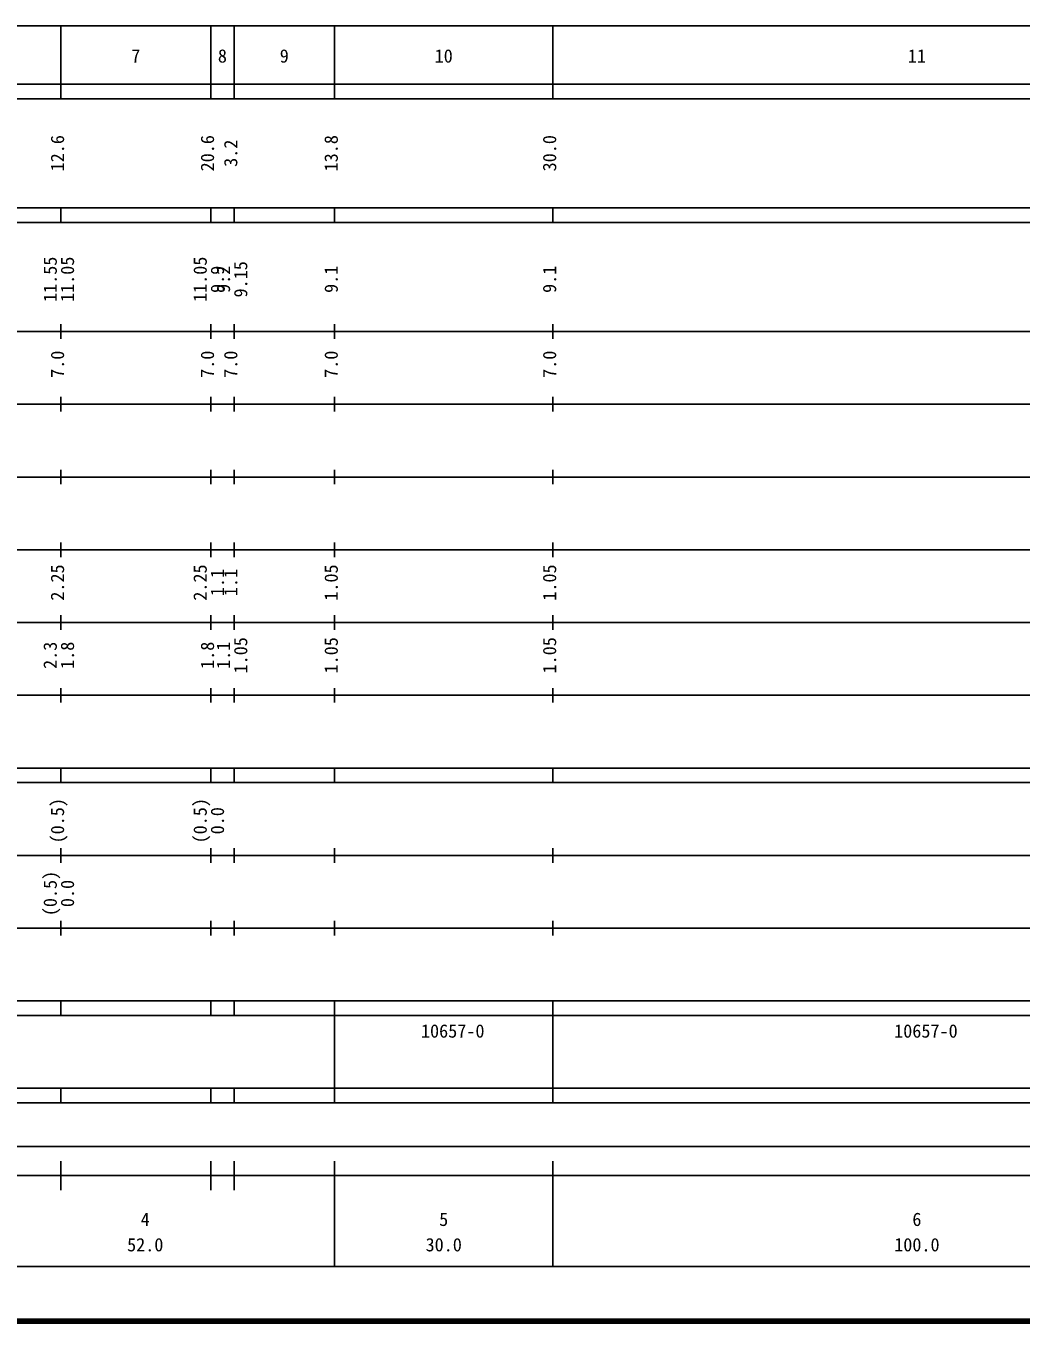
# Model space of a CAD drawing. Units: millimetres on the paper, enlarged 1000 times. Extents: x -376014994 to 680000, y -960703782 to 380000.
# Drawn here: x 295608 to 432314, y 20000 to 198000 of the extents above; entities that cross this region are included whole.
import ezdxf
from ezdxf.enums import TextEntityAlignment as Align

# ---------------------------------------------------------------- set-up
doc = ezdxf.new("R2010")
doc.units = ezdxf.units.MM
doc.header["$LTSCALE"] = 1000
doc.layers.add('M-TTL', color=2, linetype='Continuous', lineweight=140)
doc.layers.add('M-TTL-BAND', color=7, linetype='Continuous', lineweight=25)
doc.styles.add('ＭＳ ゴシック', font='')
doc.styles.get('ＭＳ ゴシック').set_extended_font_data('MS Gothic')

msp = doc.modelspace()

# ---------------------------------------------------------------- linework, layer by layer
at = {"layer": 'M-TTL'}
msp.add_line((40000, 20000), (680000, 20000), dxfattribs=at)
at = {"layer": 'M-TTL-BAND'}
for p, q in [((68000, 198000), (579000, 198000)), ((300400, 188000), (300400, 198000)), ((321000, 188000), (321000, 198000)), ((324200, 188000), (324200, 198000)), ((338000, 188000), (338000, 198000)), ((368000, 188000), (368000, 198000)), ((40000, 190000), (579000, 190000)), ((40000, 188000), (579000, 188000)), ((40000, 173000), (579000, 173000)), ((300400, 171000), (300400, 173000)), ((321000, 171000), (321000, 173000)), ((324200, 171000), (324200, 173000)), ((338000, 171000), (338000, 173000)), ((368000, 171000), (368000, 173000)), ((40000, 171000), (579000, 171000)), ((300400, 155000), (300400, 157000)), ((321000, 155000), (321000, 157000)), ((324200, 155000), (324200, 157000)), ((338000, 155000), (338000, 157000)), ((368000, 155000), (368000, 157000)), ((40000, 156000), (579000, 156000)), ((46000, 146000), (579000, 146000)), ((300400, 145000), (300400, 147000)), ((321000, 145000), (321000, 147000)), ((324200, 145000), (324200, 147000)), ((338000, 145000), (338000, 147000)), ((368000, 145000), (368000, 147000)), ((52000, 136000), (579000, 136000)), ((300400, 135000), (300400, 137000)), ((321000, 135000), (321000, 137000)), ((324200, 135000), (324200, 137000)), ((338000, 135000), (338000, 137000)), ((368000, 135000), (368000, 137000)), ((300400, 125000), (300400, 127000)), ((321000, 125000), (321000, 127000)), ((324200, 125000), (324200, 127000)), ((338000, 125000), (338000, 127000)), ((368000, 125000), (368000, 127000)), ((46000, 126000), (579000, 126000)), ((52000, 116000), (579000, 116000)), ((300400, 115000), (300400, 117000)), ((321000, 115000), (321000, 117000)), ((324200, 115000), (324200, 117000)), ((338000, 115000), (338000, 117000)), ((368000, 115000), (368000, 117000)), ((300400, 105000), (300400, 107000)), ((321000, 105000), (321000, 107000)), ((324200, 105000), (324200, 107000)), ((338000, 105000), (338000, 107000)), ((368000, 105000), (368000, 107000)), ((46000, 106000), (579000, 106000)), ((40000, 96000), (579000, 96000)), ((300400, 94000), (300400, 96000)), ((321000, 94000), (321000, 96000)), ((324200, 94000), (324200, 96000)), ((338000, 94000), (338000, 96000)), ((368000, 94000), (368000, 96000)), ((40000, 94000), (579000, 94000)), ((49000, 84000), (579000, 84000)), ((300400, 83000), (300400, 85000)), ((321000, 83000), (321000, 85000)), ((324200, 83000), (324200, 85000)), ((338000, 83000), (338000, 85000)), ((368000, 83000), (368000, 85000)), ((300400, 73000), (300400, 75000)), ((321000, 73000), (321000, 75000)), ((324200, 73000), (324200, 75000)), ((338000, 73000), (338000, 75000)), ((368000, 73000), (368000, 75000)), ((40000, 74000), (579000, 74000)), ((40000, 64000), (579000, 64000)), ((300400, 62000), (300400, 64000)), ((321000, 62000), (321000, 64000)), ((324200, 62000), (324200, 64000)), ((338000, 62000), (338000, 64000)), ((368000, 62000), (368000, 64000)), ((40000, 62000), (579000, 62000)), ((338000, 52000), (338000, 62000)), ((368000, 52000), (368000, 62000)), ((368000, 52000), (368000, 62000)), ((40000, 52000), (579000, 52000)), ((300400, 50000), (300400, 52000)), ((321000, 50000), (321000, 52000)), ((324200, 50000), (324200, 52000)), ((338000, 50000), (338000, 52000)), ((368000, 50000), (368000, 52000)), ((40000, 50000), (579000, 50000)), ((293500, 44000), (565000, 44000)), ((300400, 38000), (300400, 42000)), ((321000, 38000), (321000, 42000)), ((324200, 38000), (324200, 42000)), ((338000, 27500), (338000, 42000)), ((368000, 27500), (368000, 42000)), ((40000, 40000), (579000, 40000)), ((68000, 27500), (579000, 27500))]:
    msp.add_line(p, q, dxfattribs=at)

# ---------------------------------------------------------------- texts
at = {"layer": 'M-TTL-BAND', "style": 'ＭＳ ゴシック'}
for s, p in [('7', (310700, 192405)), ('8', (322600, 192405)), ('9', (331100, 192405)), ('10', (353000, 192405)), ('11', (418000, 192405)), ('4', (312000, 32523)), ('5', (353000, 32523)), ('6', (418000, 32523)), ('52.0', (312000, 29033)), ('30.0', (353000, 29033)), ('100.0', (418000, 29033))]:
    msp.add_text(s, height=1833, dxfattribs=at).set_placement(p, align=Align.BOTTOM_CENTER)
for s, p in [('12.6', (301400, 180500)), ('20.6', (322000, 180500)), ('3.2', (325200, 180500)), ('13.8', (339000, 180500)), ('30.0', (369000, 180500)), ('11.55', (300400, 163174)), ('11.05', (302770, 163174)), ('11.05', (321000, 163174)), ('9.9', (323370, 163174)), ('9.2', (324200, 163174)), ('9.15', (326570, 163174)), ('9.1', (339000, 163174)), ('9.1', (369000, 163174)), ('7.0', (301400, 151500)), ('7.0', (322000, 151500)), ('7.0', (325200, 151500)), ('7.0', (339000, 151500)), ('7.0', (369000, 151500)), ('2.25', (301400, 121500)), ('2.25', (321000, 121500)), ('1.1', (323370, 121500)), ('1.1', (325200, 121500)), ('1.05', (339000, 121500)), ('1.05', (369000, 121500)), ('2.3', (300400, 111500)), ('1.8', (302770, 111500)), ('1.8', (322000, 111500)), ('1.1', (324200, 111500)), ('1.05', (326570, 111500)), ('1.05', (339000, 111500)), ('1.05', (369000, 111500)), ('(0.5)', (301400, 88764)), ('(0.5)', (321000, 88764)), ('0.0', (323370, 88764)), ('(0.5)', (300400, 78764)), ('0.0', (302770, 78764))]:
    msp.add_text(s, height=1833, rotation=90, dxfattribs=at).set_placement(p, align=Align.BOTTOM_CENTER)
for p in [(349875, 58405), (414875, 58405)]:
    msp.add_text('10657-0', height=1833, dxfattribs=at).set_placement(p, align=Align.BOTTOM_LEFT)

doc.saveas('drawing.dxf')
